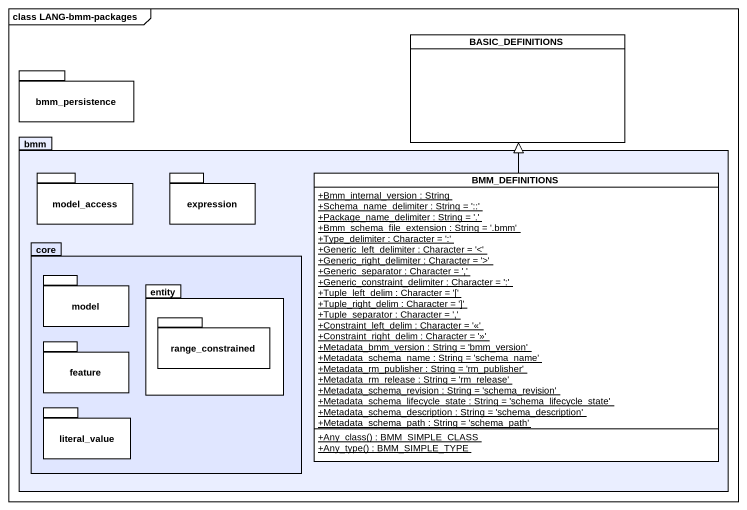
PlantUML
@startuml
mainframe class LANG-bmm-packages
hide circle
hide empty members
skinparam classAttributeIconSize 0
class BASIC_DEFINITIONS #FFFFFF
package bmm_persistence {
}
package bmm #EAEEFF {
  package model_access {
  }
  package expression {
  }
  class BMM_DEFINITIONS #FFFFFF {
    {static} +Bmm_internal_version : String
    {static} +Schema_name_delimiter : String = '::'
    {static} +Package_name_delimiter : String = '.'
    {static} +Bmm_schema_file_extension : String = '.bmm'
    {static} +Type_delimiter : Character = ':'
    {static} +Generic_left_delimiter : Character = '<'
    {static} +Generic_right_delimiter : Character = '>'
    {static} +Generic_separator : Character = ','
    {static} +Generic_constraint_delimiter : Character = ':'
    {static} +Tuple_left_delim : Character = '['
    {static} +Tuple_right_delim : Character = ']'
    {static} +Tuple_separator : Character = ','
    {static} +Constraint_left_delim : Character = '<<'
    {static} +Constraint_right_delim : Character = '>>'
    {static} +Metadata_bmm_version : String = 'bmm_version'
    {static} +Metadata_schema_name : String = 'schema_name'
    {static} +Metadata_rm_publisher : String = 'rm_publisher'
    {static} +Metadata_rm_release : String = 'rm_release'
    {static} +Metadata_schema_revision : String = 'schema_revision'
    {static} +Metadata_schema_lifecycle_state : String = 'schema_lifecycle_state'
    {static} +Metadata_schema_description : String = 'schema_description'
    {static} +Metadata_schema_path : String = 'schema_path'
    {static} +Any_class() : BMM_SIMPLE_CLASS
    {static} +Any_type() : BMM_SIMPLE_TYPE
  }
  package core #E0E6FF {
    package model {
    }
    package "entity" as entity_ {
      package range_constrained {
      }
    }
    package feature {
    }
    package literal_value {
    }
  }
}
BMM_DEFINITIONS -up-|> BASIC_DEFINITIONS
@enduml
